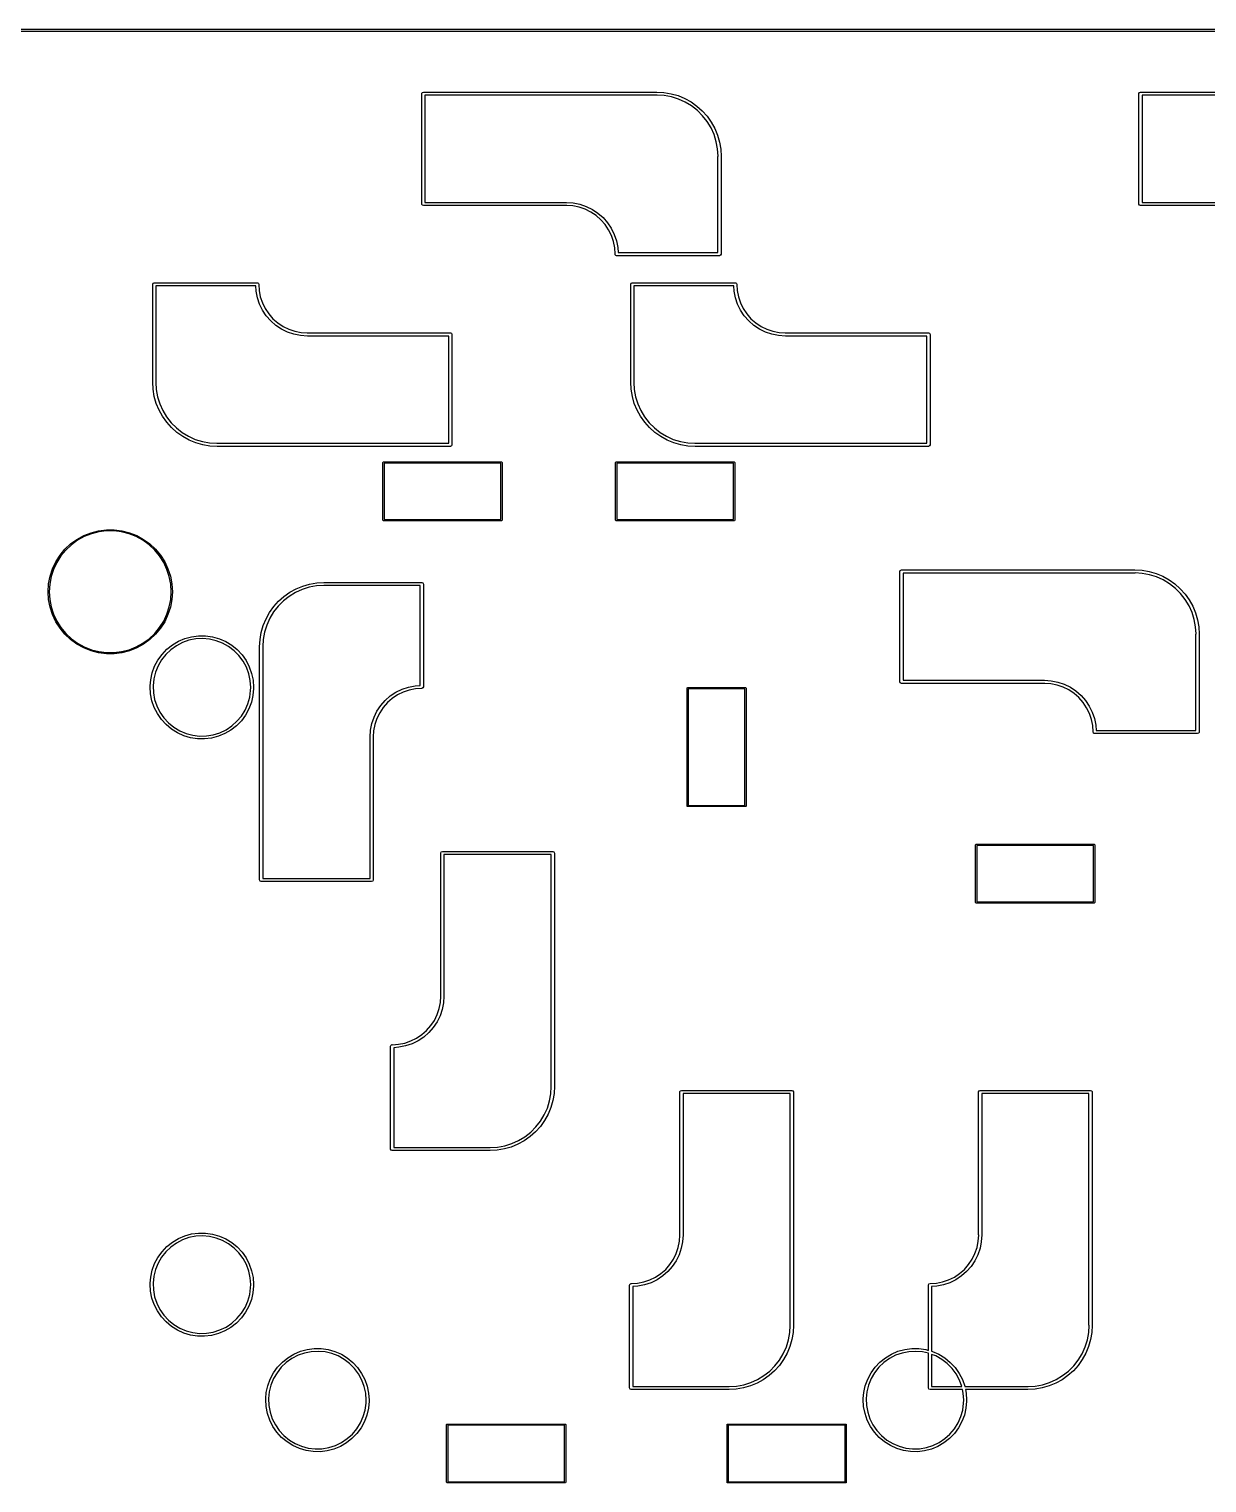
# Model space of a CAD drawing. Extents: x 19 to 403, y -177 to -75.
# Drawn here: x 239.3 to 286.3, y -139.7 to -81.7 of the extents above; entities that cross this region are included whole.
import ezdxf

# ---------------------------------------------------------------- set-up
doc = ezdxf.new("R2010")
doc.units = 0
doc.layers.add('BLACK', color=7, linetype='CONTINUOUS')

msp = doc.modelspace()

# ---------------------------------------------------------------- linework, layer by layer
at = {"layer": 'BLACK', "linetype": 'CONTINUOUS'}
for p, q in [((211.143, -81.7087), (335.122, -81.7069)), ((335.122, -81.8069), (211.139, -81.8087)), ((254.986, -84.2812), (255.005, -84.2363)), ((254.986, -88.6812), (254.986, -84.2812)), ((255.005, -84.2363), (255.05, -84.2177)), ((255.05, -84.2177), (264.35, -84.2177)), ((264.35, -84.3447), (255.113, -84.3447)), ((255.113, -84.3447), (255.113, -88.6178)), ((264.35, -84.2177), (264.637, -84.2339)), ((264.359, -84.3409), (264.35, -84.3447)), ((264.644, -84.3581), (264.359, -84.3409)), ((264.637, -84.2339), (264.92, -84.282)), ((264.934, -84.4112), (264.644, -84.3581)), ((264.92, -84.282), (265.197, -84.3616)), ((265.216, -84.4989), (264.934, -84.4112)), ((265.197, -84.3616), (265.462, -84.4716)), ((265.484, -84.6199), (265.216, -84.4989)), ((265.462, -84.4716), (265.714, -84.6107)), ((265.737, -84.7724), (265.484, -84.6199)), ((265.714, -84.6107), (265.948, -84.777)), ((283.561, -84.2812), (283.58, -84.2363)), ((283.561, -88.6812), (283.561, -84.2812)), ((283.58, -84.2363), (283.625, -84.2177)), ((283.625, -84.2177), (292.925, -84.2177)), ((292.925, -84.3447), (283.688, -84.3447)), ((283.688, -84.3447), (283.688, -88.6178)), ((265.969, -84.9542), (265.737, -84.7724)), ((265.948, -84.777), (266.163, -84.9686)), ((266.177, -85.1626), (265.969, -84.9542)), ((266.163, -84.9686), (266.354, -85.1829)), ((266.359, -85.3946), (266.177, -85.1626)), ((266.354, -85.1829), (266.521, -85.4174)), ((266.511, -85.6469), (266.359, -85.3946)), ((266.632, -85.9157), (266.511, -85.6469)), ((266.521, -85.4174), (266.66, -85.669)), ((266.66, -85.669), (266.77, -85.9346)), ((266.72, -86.1971), (266.632, -85.9157)), ((266.773, -86.487), (266.72, -86.1971)), ((266.77, -85.9346), (266.849, -86.2108)), ((266.849, -86.2108), (266.897, -86.4942)), ((266.79, -86.772), (266.773, -86.487)), ((266.786, -86.7812), (266.787, -86.7811)), ((266.786, -90.6178), (266.786, -86.7812)), ((266.787, -86.7811), (266.79, -86.772)), ((266.897, -86.4942), (266.913, -86.7811)), ((266.913, -86.7811), (266.913, -86.7812)), ((266.913, -86.7812), (266.913, -90.6812)), ((255.113, -88.6178), (260.75, -88.6178)), ((260.75, -88.6178), (261.019, -88.6354)), ((261.019, -88.6354), (261.284, -88.6881)), ((283.688, -88.6178), (289.325, -88.6178)), ((255.005, -88.7262), (254.986, -88.6812)), ((255.05, -88.7447), (255.005, -88.7262)), ((260.75, -88.7447), (255.05, -88.7447)), ((260.759, -88.7412), (260.75, -88.7447)), ((261.003, -88.7572), (260.759, -88.7412)), ((261.252, -88.8067), (261.003, -88.7572)), ((261.493, -88.8883), (261.252, -88.8067)), ((261.284, -88.6881), (261.54, -88.7748)), ((261.72, -89.0006), (261.493, -88.8883)), ((261.54, -88.7748), (261.782, -88.8942)), ((261.931, -89.1416), (261.72, -89.0006)), ((261.782, -88.8942), (262.006, -89.0442)), ((262.122, -89.309), (261.931, -89.1416)), ((262.006, -89.0442), (262.209, -89.2221)), ((262.209, -89.2221), (262.387, -89.4251)), ((283.58, -88.7262), (283.561, -88.6812)), ((283.625, -88.7447), (283.58, -88.7262)), ((289.325, -88.7447), (283.625, -88.7447)), ((262.29, -89.4999), (262.122, -89.309)), ((262.431, -89.7109), (262.29, -89.4999)), ((262.387, -89.4251), (262.537, -89.6495)), ((262.543, -89.9386), (262.431, -89.7109)), ((262.537, -89.6495), (262.656, -89.8916)), ((262.624, -90.179), (262.543, -89.9386)), ((262.674, -90.4279), (262.624, -90.179)), ((262.656, -89.8916), (262.743, -90.1472)), ((262.743, -90.1472), (262.796, -90.4119)), ((262.796, -90.4119), (262.809, -90.6178)), ((262.69, -90.6727), (262.674, -90.4279)), ((262.686, -90.6812), (262.69, -90.6727)), ((262.697, -90.7076), (262.686, -90.6812)), ((262.686, -90.6812), (262.686, -90.6812)), ((262.705, -90.7261), (262.697, -90.7076)), ((262.705, -90.7262), (262.705, -90.7261)), ((262.705, -90.7261), (262.705, -90.7261)), ((262.724, -90.7339), (262.705, -90.7262)), ((262.75, -90.7447), (262.724, -90.7339)), ((266.85, -90.7447), (262.75, -90.7447)), ((262.809, -90.6178), (266.786, -90.6178)), ((266.895, -90.7262), (266.85, -90.7447)), ((266.913, -90.6812), (266.895, -90.7262)), ((244.261, -91.8812), (244.28, -91.8363)), ((244.261, -95.7812), (244.261, -91.8812)), ((244.28, -91.8363), (244.325, -91.8177)), ((244.325, -91.8177), (248.425, -91.8177)), ((248.366, -91.9447), (244.388, -91.9447)), ((244.388, -91.9447), (244.388, -95.7813)), ((248.379, -92.1506), (248.366, -91.9447)), ((248.432, -92.4153), (248.379, -92.1506)), ((248.425, -91.8177), (248.451, -91.8286)), ((248.451, -91.8286), (248.47, -91.8363)), ((248.47, -91.8363), (248.47, -91.8363)), ((248.47, -91.8363), (248.47, -91.8363)), ((248.47, -91.8363), (248.478, -91.8549)), ((248.478, -91.8549), (248.488, -91.8812)), ((248.488, -91.8813), (248.485, -91.8898)), ((248.485, -91.8898), (248.501, -92.1346)), ((248.488, -91.8812), (248.488, -91.8813)), ((248.501, -92.1346), (248.551, -92.3835)), ((263.311, -91.8812), (263.33, -91.8363)), ((263.311, -95.7812), (263.311, -91.8812)), ((263.33, -91.8363), (263.375, -91.8177)), ((263.375, -91.8177), (267.475, -91.8177)), ((267.416, -91.9447), (263.438, -91.9447)), ((263.438, -91.9447), (263.438, -95.7813)), ((267.429, -92.1506), (267.416, -91.9447)), ((267.482, -92.4153), (267.429, -92.1506)), ((267.475, -91.8177), (267.501, -91.8286)), ((267.501, -91.8286), (267.52, -91.8363)), ((267.52, -91.8363), (267.52, -91.8363)), ((267.52, -91.8363), (267.52, -91.8363)), ((267.52, -91.8363), (267.528, -91.8549)), ((267.528, -91.8549), (267.538, -91.8812)), ((267.538, -91.8813), (267.535, -91.8898)), ((267.535, -91.8898), (267.551, -92.1346)), ((267.538, -91.8812), (267.538, -91.8813)), ((267.551, -92.1346), (267.601, -92.3835)), ((248.519, -92.6709), (248.432, -92.4153)), ((248.638, -92.913), (248.519, -92.6709)), ((248.551, -92.3835), (248.632, -92.6239)), ((248.632, -92.6239), (248.744, -92.8516)), ((267.569, -92.6709), (267.482, -92.4153)), ((267.688, -92.913), (267.569, -92.6709)), ((267.601, -92.3835), (267.682, -92.6239)), ((267.682, -92.6239), (267.794, -92.8516)), ((248.788, -93.1374), (248.638, -92.913)), ((248.744, -92.8516), (248.885, -93.0626)), ((248.966, -93.3404), (248.788, -93.1374)), ((248.885, -93.0626), (249.053, -93.2535)), ((249.053, -93.2535), (249.244, -93.4209)), ((267.838, -93.1374), (267.688, -92.913)), ((267.794, -92.8516), (267.935, -93.0626)), ((268.016, -93.3404), (267.838, -93.1374)), ((267.935, -93.0626), (268.103, -93.2535)), ((268.103, -93.2535), (268.294, -93.4209)), ((249.169, -93.5183), (248.966, -93.3404)), ((249.393, -93.6683), (249.169, -93.5183)), ((249.244, -93.4209), (249.455, -93.5619)), ((249.635, -93.7877), (249.393, -93.6683)), ((249.455, -93.5619), (249.682, -93.6742)), ((249.891, -93.8744), (249.635, -93.7877)), ((249.682, -93.6742), (249.923, -93.7558)), ((250.156, -93.9271), (249.891, -93.8744)), ((249.923, -93.7558), (250.172, -93.8053)), ((250.172, -93.8053), (250.416, -93.8213)), ((250.416, -93.8213), (250.425, -93.8177)), ((250.425, -93.8177), (256.125, -93.8177)), ((256.125, -93.8177), (256.17, -93.8363)), ((256.17, -93.8363), (256.188, -93.8812)), ((256.188, -93.8812), (256.188, -98.2812)), ((268.219, -93.5183), (268.016, -93.3404)), ((268.443, -93.6683), (268.219, -93.5183)), ((268.294, -93.4209), (268.505, -93.5619)), ((268.685, -93.7877), (268.443, -93.6683)), ((268.505, -93.5619), (268.732, -93.6742)), ((268.941, -93.8744), (268.685, -93.7877)), ((268.732, -93.6742), (268.973, -93.7558)), ((269.206, -93.9271), (268.941, -93.8744)), ((268.973, -93.7558), (269.222, -93.8053)), ((269.222, -93.8053), (269.466, -93.8213)), ((269.466, -93.8213), (269.475, -93.8177)), ((269.475, -93.8177), (275.175, -93.8177)), ((275.175, -93.8177), (275.22, -93.8363)), ((275.22, -93.8363), (275.238, -93.8812)), ((275.238, -93.8812), (275.238, -98.2812)), ((250.425, -93.9447), (250.156, -93.9271)), ((256.061, -93.9447), (250.425, -93.9447)), ((256.061, -98.2177), (256.061, -93.9447)), ((269.475, -93.9447), (269.206, -93.9271)), ((275.111, -93.9447), (269.475, -93.9447)), ((275.111, -98.2177), (275.111, -93.9447)), ((244.262, -95.7813), (244.261, -95.7812)), ((244.262, -95.7814), (244.262, -95.7813)), ((244.278, -96.0683), (244.262, -95.7814)), ((244.326, -96.3517), (244.278, -96.0683)), ((244.388, -95.7813), (244.385, -95.7905)), ((244.385, -95.7905), (244.402, -96.0755)), ((244.402, -96.0755), (244.455, -96.3654)), ((263.312, -95.7813), (263.311, -95.7812)), ((263.312, -95.7814), (263.312, -95.7813)), ((263.328, -96.0683), (263.312, -95.7814)), ((263.376, -96.3517), (263.328, -96.0683)), ((263.438, -95.7813), (263.435, -95.7905)), ((263.435, -95.7905), (263.452, -96.0755)), ((263.452, -96.0755), (263.505, -96.3654)), ((244.405, -96.6279), (244.326, -96.3517)), ((244.515, -96.8935), (244.405, -96.6279)), ((244.455, -96.3654), (244.543, -96.6468)), ((244.543, -96.6468), (244.664, -96.9156)), ((263.455, -96.6279), (263.376, -96.3517)), ((263.565, -96.8935), (263.455, -96.6279)), ((263.505, -96.3654), (263.593, -96.6468)), ((263.593, -96.6468), (263.714, -96.9156)), ((244.654, -97.1451), (244.515, -96.8935)), ((244.821, -97.3796), (244.654, -97.1451)), ((244.664, -96.9156), (244.816, -97.1679)), ((244.816, -97.1679), (244.998, -97.3999)), ((263.704, -97.1451), (263.565, -96.8935)), ((263.871, -97.3796), (263.704, -97.1451)), ((263.714, -96.9156), (263.866, -97.1679)), ((263.866, -97.1679), (264.048, -97.3999)), ((245.012, -97.5939), (244.821, -97.3796)), ((244.998, -97.3999), (245.206, -97.6083)), ((245.227, -97.7855), (245.012, -97.5939)), ((245.206, -97.6083), (245.438, -97.7901)), ((245.461, -97.9518), (245.227, -97.7855)), ((245.438, -97.7901), (245.691, -97.9426)), ((245.713, -98.0909), (245.461, -97.9518)), ((245.691, -97.9426), (245.959, -98.0636)), ((264.062, -97.5939), (263.871, -97.3796)), ((264.048, -97.3999), (264.256, -97.6083)), ((264.277, -97.7855), (264.062, -97.5939)), ((264.256, -97.6083), (264.488, -97.7901)), ((264.511, -97.9518), (264.277, -97.7855)), ((264.488, -97.7901), (264.741, -97.9426)), ((264.763, -98.0909), (264.511, -97.9518)), ((264.741, -97.9426), (265.009, -98.0636)), ((245.978, -98.2009), (245.713, -98.0909)), ((245.959, -98.0636), (246.241, -98.1513)), ((246.255, -98.2805), (245.978, -98.2009)), ((246.241, -98.1513), (246.531, -98.2044)), ((246.538, -98.3286), (246.255, -98.2805)), ((246.531, -98.2044), (246.816, -98.2216)), ((246.825, -98.3447), (246.538, -98.3286)), ((246.816, -98.2216), (246.825, -98.2177)), ((246.825, -98.2177), (256.061, -98.2177)), ((256.125, -98.3447), (246.825, -98.3447)), ((256.17, -98.3262), (256.125, -98.3447)), ((256.188, -98.2812), (256.17, -98.3262)), ((265.028, -98.2009), (264.763, -98.0909)), ((265.009, -98.0636), (265.291, -98.1513)), ((265.305, -98.2805), (265.028, -98.2009)), ((265.291, -98.1513), (265.581, -98.2044)), ((265.588, -98.3286), (265.305, -98.2805)), ((265.581, -98.2044), (265.866, -98.2216)), ((265.875, -98.3447), (265.588, -98.3286)), ((265.866, -98.2216), (265.875, -98.2177)), ((265.875, -98.2177), (275.111, -98.2177)), ((275.175, -98.3447), (265.875, -98.3447)), ((275.22, -98.3262), (275.175, -98.3447)), ((275.238, -98.2812), (275.22, -98.3262)), ((253.435, -98.9895), (253.442, -98.9718)), ((253.435, -101.289), (253.435, -98.9895)), ((253.442, -98.9718), (253.46, -98.9645)), ((253.46, -98.9645), (258.16, -98.9645)), ((253.485, -99.0145), (253.485, -101.264)), ((258.135, -99.0145), (253.485, -99.0145)), ((258.135, -101.264), (258.135, -99.0145)), ((258.16, -98.9645), (258.177, -98.9718)), ((258.177, -98.9718), (258.185, -98.9895)), ((258.185, -98.9895), (258.185, -101.289)), ((262.706, -98.9895), (262.713, -98.9718)), ((262.706, -101.289), (262.706, -98.9895)), ((262.713, -98.9718), (262.731, -98.9645)), ((262.731, -98.9645), (267.431, -98.9645)), ((262.756, -99.0145), (262.756, -101.264)), ((267.406, -99.0145), (262.756, -99.0145)), ((267.406, -101.264), (267.406, -99.0145)), ((267.431, -98.9645), (267.448, -98.9718)), ((267.448, -98.9718), (267.456, -98.9895)), ((267.456, -98.9895), (267.456, -101.289)), ((253.442, -101.307), (253.435, -101.289)), ((253.46, -101.314), (253.442, -101.307)), ((258.16, -101.314), (253.46, -101.314)), ((253.485, -101.264), (258.135, -101.264)), ((258.177, -101.307), (258.16, -101.314)), ((258.185, -101.289), (258.177, -101.307)), ((262.713, -101.307), (262.706, -101.289)), ((262.731, -101.314), (262.713, -101.307)), ((267.431, -101.314), (262.731, -101.314)), ((262.756, -101.264), (267.406, -101.264)), ((267.448, -101.307), (267.431, -101.314)), ((267.456, -101.289), (267.448, -101.307)), ((241.244, -102.05), (241.516, -101.901)), ((241.535, -101.941), (241.268, -102.088)), ((241.516, -101.901), (241.805, -101.786)), ((241.819, -101.829), (241.535, -101.941)), ((241.805, -101.786), (242.106, -101.709)), ((242.115, -101.753), (241.819, -101.829)), ((242.106, -101.709), (242.415, -101.67)), ((242.417, -101.715), (242.115, -101.753)), ((242.415, -101.67), (242.725, -101.67)), ((242.723, -101.715), (242.417, -101.715)), ((243.025, -101.753), (242.723, -101.715)), ((242.725, -101.67), (243.034, -101.709)), ((243.321, -101.829), (243.025, -101.753)), ((243.034, -101.709), (243.335, -101.786)), ((243.605, -101.941), (243.321, -101.829)), ((243.335, -101.786), (243.624, -101.901)), ((243.872, -102.088), (243.605, -101.941)), ((243.624, -101.901), (243.896, -102.05)), ((240.568, -102.685), (240.766, -102.446)), ((240.799, -102.477), (240.604, -102.712)), ((240.766, -102.446), (240.992, -102.233)), ((241.021, -102.268), (240.799, -102.477)), ((240.992, -102.233), (241.244, -102.05)), ((241.268, -102.088), (241.021, -102.268)), ((244.119, -102.268), (243.872, -102.088)), ((243.896, -102.05), (244.148, -102.233)), ((244.341, -102.477), (244.119, -102.268)), ((244.148, -102.233), (244.374, -102.446)), ((244.536, -102.712), (244.341, -102.477)), ((244.374, -102.446), (244.572, -102.685)), ((240.269, -103.229), (240.401, -102.948)), ((240.441, -102.969), (240.311, -103.246)), ((240.401, -102.948), (240.568, -102.685)), ((240.604, -102.712), (240.441, -102.969)), ((244.699, -102.969), (244.536, -102.712)), ((244.572, -102.685), (244.739, -102.948)), ((244.829, -103.246), (244.699, -102.969)), ((244.739, -102.948), (244.871, -103.229)), ((240.115, -103.83), (240.173, -103.524)), ((240.217, -103.536), (240.159, -103.835)), ((240.173, -103.524), (240.269, -103.229)), ((240.311, -103.246), (240.217, -103.536)), ((244.923, -103.536), (244.829, -103.246)), ((244.871, -103.229), (244.967, -103.524)), ((244.981, -103.835), (244.923, -103.536)), ((244.967, -103.524), (245.025, -103.83)), ((274.036, -103.331), (274.055, -103.286)), ((274.036, -107.731), (274.036, -103.331)), ((274.055, -103.286), (274.1, -103.268)), ((274.1, -103.268), (283.4, -103.268)), ((283.4, -103.395), (274.163, -103.395)), ((274.163, -103.395), (274.163, -107.668)), ((283.4, -103.268), (283.687, -103.284)), ((283.409, -103.391), (283.4, -103.395)), ((283.694, -103.408), (283.409, -103.391)), ((283.687, -103.284), (283.97, -103.332)), ((283.984, -103.461), (283.694, -103.408)), ((283.97, -103.332), (284.247, -103.412)), ((284.266, -103.549), (283.984, -103.461)), ((284.247, -103.412), (284.512, -103.522)), ((284.534, -103.67), (284.266, -103.549)), ((284.512, -103.522), (284.764, -103.661)), ((284.787, -103.822), (284.534, -103.67)), ((284.764, -103.661), (284.998, -103.827)), ((240.095, -104.14), (240.115, -103.83)), ((240.115, -104.45), (240.095, -104.14)), ((240.159, -103.835), (240.14, -104.14)), ((240.14, -104.14), (240.159, -104.445)), ((245, -104.14), (244.981, -103.835)), ((244.981, -104.445), (245, -104.14)), ((245.025, -103.83), (245.045, -104.14)), ((245.045, -104.14), (245.025, -104.45)), ((249.275, -104.519), (249.489, -104.327)), ((249.701, -104.322), (249.469, -104.504)), ((249.489, -104.327), (249.724, -104.161)), ((249.953, -104.17), (249.701, -104.322)), ((249.724, -104.161), (249.975, -104.022)), ((250.222, -104.049), (249.953, -104.17)), ((249.975, -104.022), (250.241, -103.912)), ((250.503, -103.961), (250.222, -104.049)), ((250.241, -103.912), (250.517, -103.832)), ((250.793, -103.908), (250.503, -103.961)), ((250.517, -103.832), (250.8, -103.784)), ((251.078, -103.891), (250.793, -103.908)), ((250.8, -103.784), (251.087, -103.768)), ((251.087, -103.895), (251.078, -103.891)), ((251.087, -103.768), (251.087, -103.768)), ((251.087, -103.768), (254.987, -103.768)), ((254.924, -103.895), (251.087, -103.895)), ((254.924, -107.872), (254.924, -103.895)), ((254.987, -103.768), (255.032, -103.786)), ((255.032, -103.786), (255.051, -103.831)), ((255.051, -103.831), (255.051, -107.931)), ((285.019, -104.004), (284.787, -103.822)), ((284.998, -103.827), (285.213, -104.019)), ((285.227, -104.213), (285.019, -104.004)), ((285.213, -104.019), (285.404, -104.233)), ((285.409, -104.445), (285.227, -104.213)), ((285.404, -104.233), (285.571, -104.467)), ((240.173, -104.756), (240.115, -104.45)), ((240.159, -104.445), (240.217, -104.744)), ((240.269, -105.051), (240.173, -104.756)), ((240.217, -104.744), (240.311, -105.034)), ((244.829, -105.034), (244.923, -104.744)), ((244.967, -104.756), (244.871, -105.051)), ((244.923, -104.744), (244.981, -104.445)), ((245.025, -104.45), (244.967, -104.756)), ((248.917, -104.967), (249.083, -104.733)), ((249.26, -104.713), (249.079, -104.945)), ((249.083, -104.733), (249.275, -104.519)), ((249.469, -104.504), (249.26, -104.713)), ((285.561, -104.697), (285.409, -104.445)), ((285.682, -104.966), (285.561, -104.697)), ((285.571, -104.467), (285.71, -104.719)), ((285.71, -104.719), (285.82, -104.985)), ((240.401, -105.332), (240.269, -105.051)), ((240.311, -105.034), (240.441, -105.311)), ((240.568, -105.595), (240.401, -105.332)), ((240.441, -105.311), (240.604, -105.568)), ((244.536, -105.568), (244.699, -105.311)), ((244.739, -105.332), (244.572, -105.595)), ((244.699, -105.311), (244.829, -105.034)), ((244.871, -105.051), (244.739, -105.332)), ((248.588, -105.761), (248.668, -105.485)), ((248.668, -105.485), (248.778, -105.219)), ((248.805, -105.466), (248.717, -105.747)), ((248.778, -105.219), (248.917, -104.967)), ((248.926, -105.197), (248.805, -105.466)), ((249.079, -104.945), (248.926, -105.197)), ((285.77, -105.247), (285.682, -104.966)), ((285.823, -105.537), (285.77, -105.247)), ((285.82, -104.985), (285.899, -105.261)), ((285.899, -105.261), (285.947, -105.544)), ((240.766, -105.834), (240.568, -105.595)), ((240.604, -105.568), (240.799, -105.803)), ((240.992, -106.047), (240.766, -105.834)), ((240.799, -105.803), (241.021, -106.012)), ((241.244, -106.23), (240.992, -106.047)), ((241.021, -106.012), (241.268, -106.192)), ((243.872, -106.192), (244.119, -106.012)), ((244.148, -106.047), (243.896, -106.23)), ((244.119, -106.012), (244.341, -105.803)), ((244.374, -105.834), (244.148, -106.047)), ((244.341, -105.803), (244.536, -105.568)), ((244.572, -105.595), (244.374, -105.834)), ((245.286, -106.115), (245.544, -106.005)), ((245.544, -106.005), (245.814, -105.931)), ((245.977, -106.02), (245.708, -106.074)), ((245.814, -105.931), (246.092, -105.894)), ((246.252, -106.005), (245.977, -106.02)), ((246.092, -105.894), (246.372, -105.896)), ((246.526, -106.029), (246.252, -106.005)), ((246.372, -105.896), (246.65, -105.935)), ((246.793, -106.091), (246.526, -106.029)), ((246.65, -105.935), (246.919, -106.012)), ((246.919, -106.012), (247.176, -106.124)), ((248.524, -106.331), (248.54, -106.044)), ((248.54, -106.044), (248.588, -105.761)), ((248.664, -106.037), (248.647, -106.322)), ((248.717, -105.747), (248.664, -106.037)), ((285.84, -105.822), (285.823, -105.537)), ((285.837, -105.831), (285.84, -105.822)), ((285.837, -109.668), (285.837, -105.831)), ((285.837, -105.831), (285.837, -105.831)), ((285.947, -105.544), (285.963, -105.831)), ((285.963, -105.831), (285.964, -105.831)), ((285.964, -105.831), (285.964, -109.731)), ((241.516, -106.379), (241.244, -106.23)), ((241.268, -106.192), (241.535, -106.339)), ((241.805, -106.494), (241.516, -106.379)), ((241.535, -106.339), (241.819, -106.451)), ((242.106, -106.571), (241.805, -106.494)), ((241.819, -106.451), (242.115, -106.527)), ((242.415, -106.61), (242.106, -106.571)), ((242.115, -106.527), (242.417, -106.565)), ((242.725, -106.61), (242.415, -106.61)), ((242.417, -106.565), (242.723, -106.565)), ((242.723, -106.565), (243.025, -106.527)), ((243.034, -106.571), (242.725, -106.61)), ((243.025, -106.527), (243.321, -106.451)), ((243.335, -106.494), (243.034, -106.571)), ((243.321, -106.451), (243.605, -106.339)), ((243.624, -106.379), (243.335, -106.494)), ((243.605, -106.339), (243.872, -106.192)), ((243.896, -106.23), (243.624, -106.379)), ((244.47, -106.864), (244.634, -106.637)), ((244.783, -106.641), (244.613, -106.857)), ((244.634, -106.637), (244.827, -106.434)), ((244.981, -106.451), (244.783, -106.641)), ((244.827, -106.434), (245.046, -106.258)), ((245.205, -106.292), (244.981, -106.451)), ((245.046, -106.258), (245.286, -106.115)), ((245.449, -106.165), (245.205, -106.292)), ((245.708, -106.074), (245.449, -106.165)), ((247.049, -106.19), (246.793, -106.091)), ((247.289, -106.324), (247.049, -106.19)), ((247.176, -106.124), (247.415, -106.271)), ((247.507, -106.491), (247.289, -106.324)), ((247.415, -106.271), (247.631, -106.448)), ((247.7, -106.687), (247.507, -106.491)), ((247.631, -106.448), (247.822, -106.654)), ((248.524, -115.631), (248.524, -106.331)), ((248.647, -106.322), (248.651, -106.331)), ((248.651, -106.331), (248.651, -115.568)), ((244.243, -107.375), (244.339, -107.112)), ((244.339, -107.112), (244.47, -106.864)), ((244.475, -107.094), (244.371, -107.349)), ((244.613, -106.857), (244.475, -107.094)), ((247.863, -106.908), (247.7, -106.687)), ((247.822, -106.654), (247.983, -106.883)), ((247.994, -107.15), (247.863, -106.908)), ((247.983, -106.883), (248.112, -107.132)), ((248.089, -107.407), (247.994, -107.15)), ((248.112, -107.132), (248.205, -107.396)), ((244.164, -107.889), (244.183, -107.649)), ((244.183, -107.649), (244.243, -107.375)), ((244.305, -107.616), (244.277, -107.889)), ((244.371, -107.349), (244.305, -107.616)), ((248.147, -107.676), (248.089, -107.407)), ((248.166, -107.95), (248.147, -107.676)), ((248.205, -107.396), (248.262, -107.67)), ((248.262, -107.67), (248.281, -107.95)), ((274.055, -107.776), (274.036, -107.731)), ((274.1, -107.795), (274.055, -107.776)), ((279.8, -107.795), (274.1, -107.795)), ((274.163, -107.668), (279.8, -107.668)), ((279.8, -107.668), (280.069, -107.685)), ((279.809, -107.791), (279.8, -107.795)), ((280.053, -107.807), (279.809, -107.791)), ((280.302, -107.857), (280.053, -107.807)), ((280.069, -107.685), (280.334, -107.738)), ((280.334, -107.738), (280.59, -107.825)), ((244.161, -107.928), (244.164, -107.889)), ((244.177, -108.208), (244.161, -107.928)), ((244.231, -108.483), (244.177, -108.208)), ((244.277, -107.889), (244.288, -108.163)), ((244.288, -108.163), (244.337, -108.434)), ((248.051, -108.609), (248.126, -108.344)), ((248.126, -108.344), (248.162, -108.072)), ((248.162, -108.072), (248.166, -107.95)), ((248.256, -108.272), (248.193, -108.545)), ((248.281, -107.993), (248.256, -108.272)), ((248.281, -107.95), (248.281, -107.993)), ((253.528, -108.472), (253.731, -108.294)), ((253.731, -108.294), (253.956, -108.144)), ((254.017, -108.251), (253.806, -108.392)), ((253.956, -108.144), (254.198, -108.025)), ((254.245, -108.138), (254.017, -108.251)), ((254.198, -108.025), (254.453, -107.938)), ((254.485, -108.057), (254.245, -108.138)), ((254.453, -107.938), (254.718, -107.885)), ((254.734, -108.007), (254.485, -108.057)), ((254.718, -107.885), (254.924, -107.872)), ((254.979, -107.991), (254.734, -108.007)), ((254.987, -107.995), (254.979, -107.991)), ((255.032, -107.976), (254.987, -107.995)), ((255.051, -107.931), (255.032, -107.976)), ((265.557, -107.981), (265.564, -107.964)), ((265.557, -112.681), (265.557, -107.981)), ((265.564, -107.964), (265.582, -107.956)), ((265.582, -107.956), (267.882, -107.956)), ((265.607, -108.006), (265.607, -112.656)), ((267.857, -108.006), (265.607, -108.006)), ((267.857, -112.656), (267.857, -108.006)), ((267.882, -107.956), (267.899, -107.964)), ((267.899, -107.964), (267.907, -107.981)), ((267.907, -107.981), (267.907, -112.681)), ((280.543, -107.938), (280.302, -107.857)), ((280.77, -108.051), (280.543, -107.938)), ((280.59, -107.825), (280.832, -107.944)), ((280.981, -108.192), (280.77, -108.051)), ((280.832, -107.944), (281.056, -108.094)), ((281.172, -108.359), (280.981, -108.192)), ((281.056, -108.094), (281.259, -108.272)), ((281.34, -108.55), (281.172, -108.359)), ((281.259, -108.272), (281.437, -108.475)), ((244.322, -108.748), (244.231, -108.483)), ((244.448, -108.999), (244.322, -108.748)), ((244.337, -108.434), (244.424, -108.694)), ((244.424, -108.694), (244.547, -108.94)), ((244.547, -108.94), (244.703, -109.166)), ((247.795, -109.093), (247.94, -108.86)), ((247.94, -108.86), (248.051, -108.609)), ((248.094, -108.808), (247.961, -109.054)), ((248.193, -108.545), (248.094, -108.808)), ((253.081, -109.142), (253.2, -108.899)), ((253.307, -108.961), (253.195, -109.189)), ((253.2, -108.899), (253.35, -108.675)), ((253.448, -108.75), (253.307, -108.961)), ((253.35, -108.675), (253.528, -108.472)), ((253.615, -108.559), (253.448, -108.75)), ((253.806, -108.392), (253.615, -108.559)), ((281.481, -108.761), (281.34, -108.55)), ((281.437, -108.475), (281.587, -108.7)), ((281.593, -108.989), (281.481, -108.761)), ((281.587, -108.7), (281.706, -108.942)), ((281.706, -108.942), (281.793, -109.197)), ((244.607, -109.23), (244.448, -108.999)), ((244.795, -109.437), (244.607, -109.23)), ((244.703, -109.166), (244.89, -109.368)), ((245.01, -109.617), (244.795, -109.437)), ((244.89, -109.368), (245.103, -109.541)), ((245.103, -109.541), (245.338, -109.683)), ((247.185, -109.639), (247.413, -109.487)), ((247.6, -109.481), (247.379, -109.654)), ((247.413, -109.487), (247.618, -109.304)), ((247.795, -109.28), (247.6, -109.481)), ((247.618, -109.304), (247.795, -109.093)), ((247.961, -109.054), (247.795, -109.28)), ((252.942, -109.662), (252.994, -109.397)), ((252.994, -109.397), (253.081, -109.142)), ((253.113, -109.429), (253.063, -109.678)), ((253.195, -109.189), (253.113, -109.429)), ((281.674, -109.229), (281.593, -108.989)), ((281.724, -109.478), (281.674, -109.229)), ((281.74, -109.723), (281.724, -109.478)), ((281.793, -109.197), (281.846, -109.462)), ((281.846, -109.462), (281.859, -109.668)), ((245.248, -109.765), (245.01, -109.617)), ((245.503, -109.881), (245.248, -109.765)), ((245.338, -109.683), (245.591, -109.79)), ((245.772, -109.96), (245.503, -109.881)), ((245.591, -109.79), (245.857, -109.861)), ((246.049, -110.003), (245.772, -109.96)), ((245.857, -109.861), (246.13, -109.893)), ((246.329, -110.007), (246.049, -110.003)), ((246.13, -109.893), (246.404, -109.886)), ((246.607, -109.974), (246.329, -110.007)), ((246.404, -109.886), (246.675, -109.841)), ((246.878, -109.902), (246.607, -109.974)), ((246.675, -109.841), (246.937, -109.758)), ((247.137, -109.795), (246.878, -109.902)), ((246.937, -109.758), (247.185, -109.639)), ((247.379, -109.654), (247.137, -109.795)), ((252.924, -109.931), (252.942, -109.662)), ((252.924, -115.568), (252.924, -109.931)), ((253.063, -109.678), (253.047, -109.923)), ((253.047, -109.923), (253.051, -109.931)), ((253.051, -109.931), (253.051, -115.631)), ((281.736, -109.731), (281.74, -109.723)), ((281.747, -109.758), (281.736, -109.731)), ((281.736, -109.731), (281.736, -109.731)), ((281.755, -109.776), (281.747, -109.758)), ((281.774, -109.784), (281.755, -109.776)), ((281.755, -109.776), (281.755, -109.776)), ((281.755, -109.776), (281.755, -109.776)), ((281.8, -109.795), (281.774, -109.784)), ((285.9, -109.795), (281.8, -109.795)), ((281.859, -109.668), (285.837, -109.668)), ((285.945, -109.776), (285.9, -109.795)), ((285.964, -109.731), (285.945, -109.776)), ((265.564, -112.699), (265.557, -112.681)), ((265.582, -112.706), (265.564, -112.699)), ((267.882, -112.706), (265.582, -112.706)), ((265.607, -112.656), (267.857, -112.656)), ((267.899, -112.699), (267.882, -112.706)), ((267.907, -112.681), (267.899, -112.699)), ((255.743, -114.556), (255.761, -114.511)), ((255.743, -120.256), (255.743, -114.556)), ((255.761, -114.511), (255.806, -114.493)), ((255.806, -114.493), (260.206, -114.493)), ((260.143, -114.62), (255.87, -114.62)), ((255.87, -114.62), (255.87, -120.256)), ((260.143, -123.856), (260.143, -114.62)), ((260.206, -114.493), (260.251, -114.511)), ((260.251, -114.511), (260.27, -114.556)), ((260.27, -114.556), (260.27, -123.856)), ((277.057, -114.23), (277.064, -114.212)), ((277.057, -116.529), (277.057, -114.23)), ((277.064, -114.212), (277.082, -114.204)), ((277.082, -114.204), (281.782, -114.204)), ((277.107, -114.254), (277.107, -116.504)), ((281.757, -114.254), (277.107, -114.254)), ((281.757, -116.504), (281.757, -114.254)), ((281.782, -114.204), (281.799, -114.212)), ((281.799, -114.212), (281.807, -114.23)), ((281.807, -114.23), (281.807, -116.529)), ((248.543, -115.676), (248.524, -115.631)), ((248.587, -115.695), (248.543, -115.676)), ((252.987, -115.695), (248.587, -115.695)), ((248.651, -115.568), (252.924, -115.568)), ((253.032, -115.676), (252.987, -115.695)), ((253.051, -115.631), (253.032, -115.676)), ((277.064, -116.547), (277.057, -116.529)), ((277.082, -116.554), (277.064, -116.547)), ((281.782, -116.554), (277.082, -116.554)), ((277.107, -116.504), (281.757, -116.504)), ((281.799, -116.547), (281.782, -116.554)), ((281.807, -116.529), (281.799, -116.547)), ((255.681, -120.759), (255.73, -120.51)), ((255.73, -120.51), (255.746, -120.265)), ((255.746, -120.265), (255.743, -120.256)), ((255.852, -120.526), (255.799, -120.79)), ((255.87, -120.256), (255.852, -120.526)), ((255.487, -121.227), (255.599, -120.999)), ((255.713, -121.046), (255.593, -121.288)), ((255.599, -120.999), (255.681, -120.759)), ((255.799, -120.79), (255.713, -121.046)), ((254.988, -121.796), (255.179, -121.629)), ((255.265, -121.715), (255.062, -121.893)), ((255.179, -121.629), (255.346, -121.438)), ((255.443, -121.512), (255.265, -121.715)), ((255.346, -121.438), (255.487, -121.227)), ((255.593, -121.288), (255.443, -121.512)), ((253.743, -122.256), (253.754, -122.23)), ((253.743, -126.356), (253.743, -122.256)), ((253.754, -122.23), (253.761, -122.211)), ((253.761, -122.211), (253.78, -122.204)), ((253.761, -122.211), (253.761, -122.211)), ((253.761, -122.211), (253.761, -122.211)), ((253.78, -122.204), (253.806, -122.193)), ((253.806, -122.193), (253.806, -122.193)), ((253.806, -122.193), (253.815, -122.196)), ((253.815, -122.196), (254.06, -122.18)), ((254.06, -122.18), (254.309, -122.131)), ((254.34, -122.249), (254.076, -122.302)), ((254.309, -122.131), (254.549, -122.049)), ((254.596, -122.163), (254.34, -122.249)), ((254.549, -122.049), (254.777, -121.937)), ((254.838, -122.043), (254.596, -122.163)), ((254.777, -121.937), (254.988, -121.796)), ((255.062, -121.893), (254.838, -122.043)), ((254.076, -122.302), (253.87, -122.316)), ((253.87, -122.316), (253.87, -126.293)), ((260.129, -124.15), (260.147, -123.866)), ((260.147, -123.866), (260.143, -123.856)), ((260.27, -123.856), (260.254, -124.143)), ((265.268, -124.081), (265.286, -124.036)), ((265.286, -124.036), (265.331, -124.018)), ((265.331, -124.018), (269.731, -124.018)), ((269.731, -124.018), (269.776, -124.036)), ((269.776, -124.036), (269.795, -124.081)), ((277.174, -124.081), (277.193, -124.036)), ((277.193, -124.036), (277.238, -124.018)), ((277.238, -124.018), (281.637, -124.018)), ((281.637, -124.018), (281.682, -124.036)), ((281.682, -124.036), (281.701, -124.081)), ((259.989, -124.722), (260.076, -124.44)), ((260.076, -124.44), (260.129, -124.15)), ((260.205, -124.427), (260.126, -124.703)), ((260.254, -124.143), (260.205, -124.427)), ((265.268, -129.781), (265.268, -124.081)), ((269.668, -124.145), (265.395, -124.145)), ((265.395, -124.145), (265.395, -129.781)), ((269.668, -133.381), (269.668, -124.145)), ((269.795, -124.081), (269.795, -133.381)), ((277.174, -129.781), (277.174, -124.081)), ((281.574, -124.145), (277.301, -124.145)), ((277.301, -124.145), (277.301, -129.781)), ((281.574, -133.381), (281.574, -124.145)), ((281.701, -124.081), (281.701, -133.381)), ((259.715, -125.243), (259.868, -124.991)), ((259.868, -124.991), (259.989, -124.722)), ((260.016, -124.969), (259.877, -125.22)), ((260.126, -124.703), (260.016, -124.969)), ((259.093, -125.865), (259.325, -125.683)), ((259.519, -125.669), (259.305, -125.86)), ((259.325, -125.683), (259.533, -125.475)), ((259.71, -125.455), (259.519, -125.669)), ((259.533, -125.475), (259.715, -125.243)), ((259.877, -125.22), (259.71, -125.455)), ((253.87, -126.293), (257.706, -126.293)), ((257.706, -126.293), (257.716, -126.297)), ((257.716, -126.297), (258, -126.279)), ((258.277, -126.355), (257.993, -126.404)), ((258, -126.279), (258.29, -126.226)), ((258.553, -126.276), (258.277, -126.355)), ((258.29, -126.226), (258.572, -126.139)), ((258.819, -126.166), (258.553, -126.276)), ((258.572, -126.139), (258.841, -126.018)), ((259.07, -126.027), (258.819, -126.166)), ((258.841, -126.018), (259.093, -125.865)), ((259.305, -125.86), (259.07, -126.027)), ((253.761, -126.401), (253.743, -126.356)), ((253.806, -126.42), (253.761, -126.401)), ((257.706, -126.42), (253.806, -126.42)), ((257.993, -126.404), (257.706, -126.42)), ((245.286, -129.927), (245.544, -129.817)), ((245.544, -129.817), (245.814, -129.743)), ((245.814, -129.743), (246.092, -129.707)), ((246.252, -129.818), (245.977, -129.833)), ((246.092, -129.707), (246.372, -129.708)), ((246.526, -129.841), (246.252, -129.818)), ((246.372, -129.708), (246.65, -129.748)), ((246.65, -129.748), (246.919, -129.824)), ((246.919, -129.824), (247.176, -129.937)), ((265.255, -130.035), (265.271, -129.79)), ((265.271, -129.79), (265.268, -129.781)), ((265.395, -129.781), (265.377, -130.051)), ((277.162, -130.035), (277.178, -129.79)), ((277.178, -129.79), (277.174, -129.781)), ((277.301, -129.781), (277.283, -130.051)), ((244.634, -130.449), (244.827, -130.246)), ((244.981, -130.264), (244.783, -130.454)), ((244.827, -130.246), (245.046, -130.071)), ((245.205, -130.104), (244.981, -130.264)), ((245.046, -130.071), (245.286, -129.927)), ((245.449, -129.978), (245.205, -130.104)), ((245.708, -129.886), (245.449, -129.978)), ((245.977, -129.833), (245.708, -129.886)), ((246.793, -129.904), (246.526, -129.841)), ((247.049, -130.003), (246.793, -129.904)), ((247.289, -130.137), (247.049, -130.003)), ((247.176, -129.937), (247.415, -130.083)), ((247.507, -130.304), (247.289, -130.137)), ((247.415, -130.083), (247.631, -130.261)), ((247.7, -130.499), (247.507, -130.304)), ((247.631, -130.261), (247.822, -130.466)), ((265.124, -130.524), (265.206, -130.284)), ((265.206, -130.284), (265.255, -130.035)), ((265.324, -130.315), (265.238, -130.571)), ((265.377, -130.051), (265.324, -130.315)), ((277.03, -130.524), (277.112, -130.284)), ((277.112, -130.284), (277.162, -130.035)), ((277.231, -130.315), (277.144, -130.571)), ((277.283, -130.051), (277.231, -130.315)), ((244.243, -131.188), (244.339, -130.925)), ((244.339, -130.925), (244.47, -130.677)), ((244.475, -130.907), (244.371, -131.161)), ((244.47, -130.677), (244.634, -130.449)), ((244.613, -130.669), (244.475, -130.907)), ((244.783, -130.454), (244.613, -130.669)), ((247.863, -130.72), (247.7, -130.499)), ((247.822, -130.466), (247.983, -130.695)), ((247.994, -130.962), (247.863, -130.72)), ((247.983, -130.695), (248.112, -130.944)), ((248.089, -131.22), (247.994, -130.962)), ((248.112, -130.944), (248.205, -131.209)), ((264.704, -131.154), (264.871, -130.963)), ((264.871, -130.963), (265.012, -130.752)), ((265.118, -130.813), (264.968, -131.037)), ((265.012, -130.752), (265.124, -130.524)), ((265.238, -130.571), (265.118, -130.813)), ((276.61, -131.154), (276.777, -130.963)), ((276.777, -130.963), (276.918, -130.752)), ((277.025, -130.813), (276.875, -131.037)), ((276.918, -130.752), (277.03, -130.524)), ((277.144, -130.571), (277.025, -130.813)), ((244.164, -131.701), (244.183, -131.462)), ((244.183, -131.462), (244.243, -131.188)), ((244.305, -131.428), (244.277, -131.701)), ((244.371, -131.161), (244.305, -131.428)), ((248.147, -131.488), (248.089, -131.22)), ((248.166, -131.762), (248.147, -131.488)), ((248.205, -131.209), (248.262, -131.483)), ((248.262, -131.483), (248.281, -131.762)), ((264.074, -131.574), (264.302, -131.462)), ((264.363, -131.568), (264.121, -131.688)), ((264.302, -131.462), (264.513, -131.321)), ((264.587, -131.418), (264.363, -131.568)), ((264.513, -131.321), (264.704, -131.154)), ((264.79, -131.24), (264.587, -131.418)), ((264.968, -131.037), (264.79, -131.24)), ((275.98, -131.574), (276.208, -131.462)), ((276.269, -131.568), (276.027, -131.688)), ((276.208, -131.462), (276.419, -131.321)), ((276.494, -131.418), (276.269, -131.568)), ((276.419, -131.321), (276.61, -131.154)), ((276.697, -131.24), (276.494, -131.418)), ((276.875, -131.037), (276.697, -131.24)), ((244.161, -131.741), (244.164, -131.701)), ((244.177, -132.021), (244.161, -131.741)), ((244.231, -132.296), (244.177, -132.021)), ((244.277, -131.701), (244.288, -131.976)), ((244.288, -131.976), (244.337, -132.246)), ((248.126, -132.157), (248.162, -131.885)), ((248.162, -131.885), (248.166, -131.762)), ((248.256, -132.085), (248.193, -132.358)), ((248.281, -131.806), (248.256, -132.085)), ((248.281, -131.762), (248.281, -131.806)), ((263.268, -131.781), (263.279, -131.755)), ((263.268, -135.881), (263.268, -131.781)), ((263.279, -131.755), (263.286, -131.736)), ((263.286, -131.736), (263.305, -131.729)), ((263.286, -131.736), (263.286, -131.736)), ((263.286, -131.736), (263.286, -131.736)), ((263.305, -131.729), (263.331, -131.718)), ((263.331, -131.718), (263.331, -131.718)), ((263.331, -131.718), (263.34, -131.721)), ((263.34, -131.721), (263.585, -131.705)), ((263.601, -131.827), (263.395, -131.841)), ((263.395, -131.841), (263.395, -135.818)), ((263.585, -131.705), (263.834, -131.656)), ((263.865, -131.774), (263.601, -131.827)), ((263.834, -131.656), (264.074, -131.574)), ((264.121, -131.688), (263.865, -131.774)), ((275.174, -131.781), (275.193, -131.736)), ((275.174, -134.382), (275.174, -131.781)), ((275.193, -131.736), (275.238, -131.718)), ((275.238, -131.718), (275.246, -131.721)), ((275.246, -131.721), (275.491, -131.705)), ((275.507, -131.827), (275.301, -131.841)), ((275.301, -131.841), (275.301, -134.418)), ((275.491, -131.705), (275.74, -131.656)), ((275.772, -131.774), (275.507, -131.827)), ((275.74, -131.656), (275.98, -131.574)), ((276.027, -131.688), (275.772, -131.774)), ((244.322, -132.561), (244.231, -132.296)), ((244.448, -132.811), (244.322, -132.561)), ((244.337, -132.246), (244.424, -132.507)), ((244.424, -132.507), (244.547, -132.753)), ((247.795, -132.906), (247.94, -132.673)), ((247.94, -132.673), (248.051, -132.421)), ((248.094, -132.62), (247.961, -132.866)), ((248.051, -132.421), (248.126, -132.157)), ((248.193, -132.358), (248.094, -132.62)), ((244.607, -133.042), (244.448, -132.811)), ((244.547, -132.753), (244.703, -132.979)), ((244.795, -133.249), (244.607, -133.042)), ((244.703, -132.979), (244.89, -133.18)), ((245.01, -133.429), (244.795, -133.249)), ((244.89, -133.18), (245.103, -133.354)), ((247.185, -133.452), (247.413, -133.299)), ((247.6, -133.293), (247.379, -133.466)), ((247.413, -133.299), (247.618, -133.116)), ((247.795, -133.092), (247.6, -133.293)), ((247.618, -133.116), (247.795, -132.906)), ((247.961, -132.866), (247.795, -133.092)), ((245.248, -133.578), (245.01, -133.429)), ((245.103, -133.354), (245.338, -133.495)), ((245.503, -133.693), (245.248, -133.578)), ((245.338, -133.495), (245.591, -133.603)), ((245.772, -133.773), (245.503, -133.693)), ((245.591, -133.603), (245.857, -133.673)), ((246.049, -133.815), (245.772, -133.773)), ((245.857, -133.673), (246.13, -133.705)), ((246.329, -133.82), (246.049, -133.815)), ((246.13, -133.705), (246.404, -133.699)), ((246.607, -133.786), (246.329, -133.82)), ((246.404, -133.699), (246.675, -133.654)), ((246.878, -133.715), (246.607, -133.786)), ((246.675, -133.654), (246.937, -133.571)), ((247.137, -133.608), (246.878, -133.715)), ((246.937, -133.571), (247.185, -133.452)), ((247.379, -133.466), (247.137, -133.608)), ((269.601, -133.965), (269.654, -133.675)), ((269.654, -133.675), (269.672, -133.391)), ((269.672, -133.391), (269.668, -133.381)), ((269.779, -133.668), (269.73, -133.952)), ((269.795, -133.381), (269.779, -133.668)), ((281.508, -133.965), (281.561, -133.675)), ((281.561, -133.675), (281.578, -133.391)), ((281.578, -133.391), (281.574, -133.381)), ((281.685, -133.668), (281.637, -133.952)), ((281.701, -133.381), (281.685, -133.668)), ((249.89, -134.531), (250.148, -134.421)), ((250.148, -134.421), (250.418, -134.347)), ((250.581, -134.437), (250.312, -134.49)), ((250.418, -134.347), (250.696, -134.31)), ((250.856, -134.422), (250.581, -134.437)), ((250.696, -134.31), (250.976, -134.312)), ((251.129, -134.445), (250.856, -134.422)), ((250.976, -134.312), (251.253, -134.351)), ((251.397, -134.507), (251.129, -134.445)), ((251.253, -134.351), (251.523, -134.428)), ((251.523, -134.428), (251.779, -134.541)), ((269.393, -134.516), (269.514, -134.247)), ((269.514, -134.247), (269.601, -133.965)), ((269.651, -134.228), (269.541, -134.494)), ((269.73, -133.952), (269.651, -134.228)), ((273.702, -134.531), (273.96, -134.421)), ((273.96, -134.421), (274.23, -134.347)), ((274.394, -134.437), (274.124, -134.49)), ((274.23, -134.347), (274.508, -134.31)), ((274.668, -134.422), (274.394, -134.437)), ((274.508, -134.31), (274.788, -134.312)), ((274.942, -134.445), (274.668, -134.422)), ((274.788, -134.312), (275.066, -134.351)), ((275.174, -134.499), (274.942, -134.445)), ((275.066, -134.351), (275.174, -134.382)), ((275.301, -134.418), (275.335, -134.428)), ((275.335, -134.428), (275.592, -134.541)), ((281.299, -134.516), (281.42, -134.247)), ((281.42, -134.247), (281.508, -133.965)), ((281.557, -134.228), (281.447, -134.494)), ((281.637, -133.952), (281.557, -134.228)), ((249.238, -135.053), (249.431, -134.85)), ((249.585, -134.868), (249.386, -135.057)), ((249.431, -134.85), (249.649, -134.675)), ((249.809, -134.708), (249.585, -134.868)), ((249.649, -134.675), (249.89, -134.531)), ((250.053, -134.581), (249.809, -134.708)), ((250.312, -134.49), (250.053, -134.581)), ((251.653, -134.606), (251.397, -134.507)), ((251.893, -134.741), (251.653, -134.606)), ((251.779, -134.541), (252.018, -134.687)), ((252.111, -134.907), (251.893, -134.741)), ((252.018, -134.687), (252.235, -134.865)), ((252.304, -135.103), (252.111, -134.907)), ((252.235, -134.865), (252.426, -135.07)), ((268.85, -135.208), (269.058, -135)), ((269.235, -134.98), (269.044, -135.194)), ((269.058, -135), (269.24, -134.768)), ((269.402, -134.745), (269.235, -134.98)), ((269.24, -134.768), (269.393, -134.516)), ((269.541, -134.494), (269.402, -134.745)), ((273.05, -135.053), (273.243, -134.85)), ((273.398, -134.868), (273.199, -135.057)), ((273.243, -134.85), (273.462, -134.675)), ((273.621, -134.708), (273.398, -134.868)), ((273.462, -134.675), (273.702, -134.531)), ((273.865, -134.581), (273.621, -134.708)), ((274.124, -134.49), (273.865, -134.581)), ((275.174, -135.881), (275.174, -134.499)), ((275.466, -134.606), (275.301, -134.543)), ((275.301, -134.543), (275.301, -135.818)), ((275.705, -134.741), (275.466, -134.606)), ((275.592, -134.541), (275.831, -134.687)), ((275.924, -134.907), (275.705, -134.741)), ((275.831, -134.687), (276.048, -134.865)), ((276.116, -135.103), (275.924, -134.907)), ((276.048, -134.865), (276.238, -135.07)), ((280.756, -135.208), (280.965, -135)), ((281.142, -134.98), (280.95, -135.194)), ((280.965, -135), (281.146, -134.768)), ((281.308, -134.745), (281.142, -134.98)), ((281.146, -134.768), (281.299, -134.516)), ((281.447, -134.494), (281.308, -134.745)), ((248.847, -135.792), (248.943, -135.528)), ((248.943, -135.528), (249.074, -135.281)), ((249.078, -135.511), (248.975, -135.765)), ((249.074, -135.281), (249.238, -135.053)), ((249.216, -135.273), (249.078, -135.511)), ((249.386, -135.057), (249.216, -135.273)), ((252.467, -135.324), (252.304, -135.103)), ((252.426, -135.07), (252.587, -135.299)), ((252.598, -135.566), (252.467, -135.324)), ((252.587, -135.299), (252.716, -135.548)), ((252.693, -135.824), (252.598, -135.566)), ((252.716, -135.548), (252.809, -135.812)), ((268.097, -135.664), (268.366, -135.543)), ((268.595, -135.552), (268.344, -135.691)), ((268.366, -135.543), (268.618, -135.39)), ((268.83, -135.385), (268.595, -135.552)), ((268.618, -135.39), (268.85, -135.208)), ((269.044, -135.194), (268.83, -135.385)), ((272.659, -135.792), (272.756, -135.528)), ((272.756, -135.528), (272.887, -135.281)), ((272.891, -135.511), (272.788, -135.765)), ((272.887, -135.281), (273.05, -135.053)), ((273.029, -135.273), (272.891, -135.511)), ((273.199, -135.057), (273.029, -135.273)), ((276.28, -135.324), (276.116, -135.103)), ((276.238, -135.07), (276.4, -135.299)), ((276.41, -135.566), (276.28, -135.324)), ((276.4, -135.299), (276.528, -135.548)), ((276.503, -135.818), (276.41, -135.566)), ((276.528, -135.548), (276.622, -135.812)), ((280.003, -135.664), (280.272, -135.543)), ((280.501, -135.552), (280.25, -135.691)), ((280.272, -135.543), (280.524, -135.39)), ((280.736, -135.386), (280.501, -135.552)), ((280.524, -135.39), (280.756, -135.208)), ((280.95, -135.194), (280.736, -135.386)), ((248.768, -136.305), (248.787, -136.065)), ((248.787, -136.065), (248.847, -135.792)), ((248.909, -136.032), (248.881, -136.305)), ((248.975, -135.765), (248.909, -136.032)), ((252.751, -136.092), (252.693, -135.824)), ((252.77, -136.366), (252.751, -136.092)), ((252.809, -135.812), (252.866, -136.087)), ((252.866, -136.087), (252.885, -136.366)), ((263.286, -135.926), (263.268, -135.881)), ((263.331, -135.945), (263.286, -135.926)), ((267.231, -135.945), (263.331, -135.945)), ((263.395, -135.818), (267.231, -135.818)), ((267.231, -135.818), (267.241, -135.822)), ((267.518, -135.929), (267.231, -135.945)), ((267.241, -135.822), (267.525, -135.804)), ((267.802, -135.88), (267.518, -135.929)), ((267.525, -135.804), (267.815, -135.751)), ((268.078, -135.801), (267.802, -135.88)), ((267.815, -135.751), (268.097, -135.664)), ((268.344, -135.691), (268.078, -135.801)), ((272.581, -136.305), (272.6, -136.065)), ((272.6, -136.065), (272.659, -135.792)), ((272.722, -136.032), (272.694, -136.305)), ((272.788, -135.765), (272.722, -136.032)), ((275.193, -135.926), (275.174, -135.881)), ((275.238, -135.945), (275.193, -135.926)), ((276.531, -135.945), (275.238, -135.945)), ((275.301, -135.818), (276.503, -135.818)), ((276.563, -136.092), (276.531, -135.945)), ((276.582, -136.366), (276.563, -136.092)), ((276.622, -135.812), (276.623, -135.818)), ((276.623, -135.818), (279.137, -135.818)), ((279.137, -135.945), (276.649, -135.945)), ((276.649, -135.945), (276.678, -136.087)), ((276.678, -136.087), (276.697, -136.366)), ((279.137, -135.818), (279.147, -135.822)), ((279.425, -135.929), (279.137, -135.945)), ((279.137, -135.945), (279.137, -135.945)), ((279.147, -135.822), (279.432, -135.804)), ((279.708, -135.881), (279.425, -135.929)), ((279.432, -135.804), (279.722, -135.751)), ((279.984, -135.801), (279.708, -135.881)), ((279.722, -135.751), (280.003, -135.664)), ((280.25, -135.691), (279.984, -135.801)), ((248.765, -136.345), (248.768, -136.305)), ((248.781, -136.624), (248.765, -136.345)), ((248.835, -136.899), (248.781, -136.624)), ((248.881, -136.305), (248.892, -136.58)), ((248.892, -136.58), (248.941, -136.85)), ((252.655, -137.025), (252.73, -136.761)), ((252.73, -136.761), (252.766, -136.488)), ((252.766, -136.488), (252.77, -136.366)), ((252.86, -136.689), (252.797, -136.962)), ((252.885, -136.409), (252.86, -136.689)), ((252.885, -136.366), (252.885, -136.409)), ((272.578, -136.345), (272.581, -136.305)), ((272.594, -136.624), (272.578, -136.345)), ((272.648, -136.899), (272.594, -136.624)), ((272.694, -136.305), (272.704, -136.58)), ((272.704, -136.58), (272.754, -136.85)), ((276.467, -137.025), (276.542, -136.761)), ((276.542, -136.761), (276.579, -136.488)), ((276.579, -136.488), (276.582, -136.366)), ((276.672, -136.689), (276.61, -136.962)), ((276.697, -136.409), (276.672, -136.689)), ((276.697, -136.366), (276.697, -136.409)), ((248.926, -137.165), (248.835, -136.899)), ((249.052, -137.415), (248.926, -137.165)), ((248.941, -136.85), (249.028, -137.111)), ((249.028, -137.111), (249.151, -137.356)), ((249.151, -137.356), (249.307, -137.582)), ((252.399, -137.509), (252.544, -137.276)), ((252.544, -137.276), (252.655, -137.025)), ((252.698, -137.224), (252.564, -137.47)), ((252.797, -136.962), (252.698, -137.224)), ((255.975, -137.344), (255.982, -137.326)), ((255.975, -139.643), (255.975, -137.344)), ((255.982, -137.326), (256, -137.319)), ((256, -137.319), (260.7, -137.319)), ((260.7, -137.319), (260.717, -137.326)), ((260.717, -137.326), (260.725, -137.344)), ((260.725, -137.344), (260.725, -139.643)), ((267.151, -137.344), (267.158, -137.326)), ((267.151, -139.643), (267.151, -137.344)), ((267.158, -137.326), (267.176, -137.319)), ((267.176, -137.319), (271.876, -137.319)), ((271.876, -137.319), (271.893, -137.326)), ((271.893, -137.326), (271.901, -137.344)), ((271.901, -137.344), (271.901, -139.643)), ((272.738, -137.165), (272.648, -136.899)), ((272.864, -137.415), (272.738, -137.165)), ((272.754, -136.85), (272.841, -137.111)), ((272.841, -137.111), (272.963, -137.356)), ((272.963, -137.356), (273.12, -137.582)), ((276.211, -137.509), (276.356, -137.276)), ((276.356, -137.276), (276.467, -137.025)), ((276.511, -137.224), (276.377, -137.47)), ((276.61, -136.962), (276.511, -137.224)), ((249.211, -137.646), (249.052, -137.415)), ((249.399, -137.853), (249.211, -137.646)), ((249.307, -137.582), (249.494, -137.784)), ((249.614, -138.033), (249.399, -137.853)), ((249.494, -137.784), (249.707, -137.958)), ((251.789, -138.056), (252.017, -137.903)), ((252.203, -137.897), (251.983, -138.07)), ((252.017, -137.903), (252.222, -137.72)), ((252.398, -137.696), (252.203, -137.897)), ((252.222, -137.72), (252.399, -137.509)), ((252.564, -137.47), (252.398, -137.696)), ((256.025, -137.368), (256.025, -139.618)), ((260.675, -137.368), (256.025, -137.368)), ((260.675, -139.618), (260.675, -137.368)), ((267.201, -137.368), (267.201, -139.618)), ((271.851, -137.368), (267.201, -137.368)), ((271.851, -139.618), (271.851, -137.368)), ((273.023, -137.646), (272.864, -137.415)), ((273.212, -137.853), (273.023, -137.646)), ((273.12, -137.582), (273.306, -137.784)), ((273.427, -138.033), (273.212, -137.853)), ((273.306, -137.784), (273.519, -137.958)), ((275.601, -138.056), (275.83, -137.903)), ((276.016, -137.897), (275.795, -138.07)), ((275.83, -137.903), (276.034, -137.72)), ((276.211, -137.696), (276.016, -137.897)), ((276.034, -137.72), (276.211, -137.509)), ((276.377, -137.47), (276.211, -137.696)), ((249.852, -138.182), (249.614, -138.033)), ((249.707, -137.958), (249.942, -138.099)), ((250.107, -138.297), (249.852, -138.182)), ((249.942, -138.099), (250.195, -138.206)), ((250.376, -138.377), (250.107, -138.297)), ((250.195, -138.206), (250.461, -138.277)), ((250.653, -138.419), (250.376, -138.377)), ((250.461, -138.277), (250.733, -138.309)), ((250.933, -138.423), (250.653, -138.419)), ((250.733, -138.309), (251.008, -138.303)), ((251.211, -138.39), (250.933, -138.423)), ((251.008, -138.303), (251.279, -138.257)), ((251.482, -138.319), (251.211, -138.39)), ((251.279, -138.257), (251.541, -138.175)), ((251.741, -138.211), (251.482, -138.319)), ((251.541, -138.175), (251.789, -138.056)), ((251.983, -138.07), (251.741, -138.211)), ((273.664, -138.182), (273.427, -138.033)), ((273.519, -137.958), (273.755, -138.099)), ((273.919, -138.297), (273.664, -138.182)), ((273.755, -138.099), (274.007, -138.206)), ((274.188, -138.377), (273.919, -138.297)), ((274.007, -138.206), (274.273, -138.277)), ((274.465, -138.419), (274.188, -138.377)), ((274.273, -138.277), (274.546, -138.309)), ((274.745, -138.423), (274.465, -138.419)), ((274.546, -138.309), (274.821, -138.303)), ((275.024, -138.39), (274.745, -138.423)), ((274.821, -138.303), (275.092, -138.257)), ((275.295, -138.319), (275.024, -138.39)), ((275.092, -138.257), (275.353, -138.175)), ((275.553, -138.211), (275.295, -138.319)), ((275.353, -138.175), (275.601, -138.056)), ((275.795, -138.07), (275.553, -138.211)), ((255.982, -139.661), (255.975, -139.643)), ((256, -139.668), (255.982, -139.661)), ((260.7, -139.668), (256, -139.668)), ((256.025, -139.618), (260.675, -139.618)), ((260.717, -139.661), (260.7, -139.668)), ((260.725, -139.643), (260.717, -139.661)), ((267.158, -139.661), (267.151, -139.643)), ((267.176, -139.668), (267.158, -139.661)), ((271.876, -139.668), (267.176, -139.668)), ((267.201, -139.618), (271.851, -139.618)), ((271.893, -139.661), (271.876, -139.668)), ((271.901, -139.643), (271.893, -139.661))]:
    msp.add_line(p, q, dxfattribs=at)

doc.saveas('drawing.dxf')
